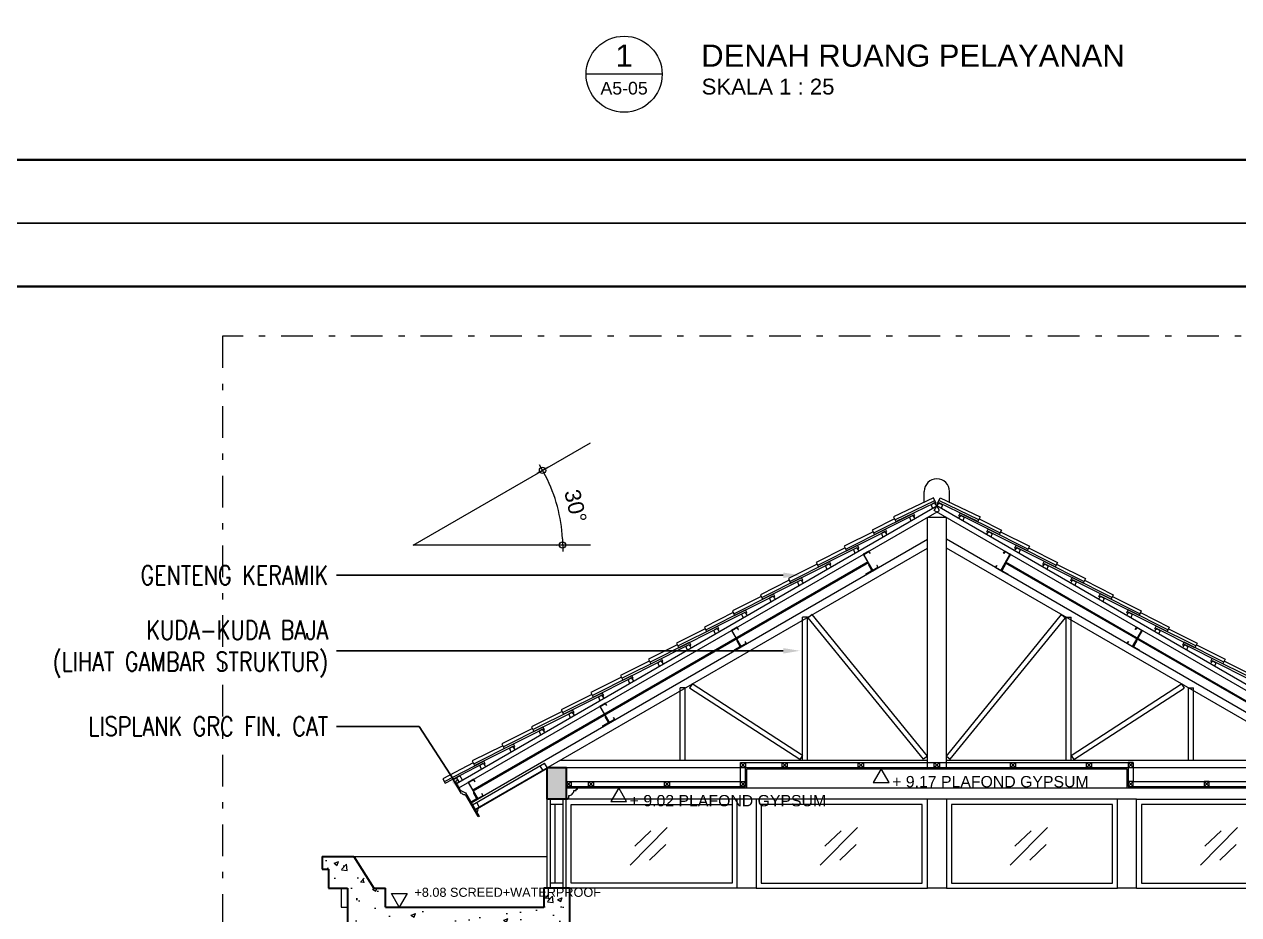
# Model space of a CAD drawing. Header units: millimetres. Extents: x -11 to 1625, y -267 to 180.
# Drawn here: x 1083.1 to 1102.27, y -112.91 to -98.86 of the extents above; entities that cross this region are included whole.
import ezdxf
from ezdxf import colors
from ezdxf.entities.mleader import LeaderData, LeaderLine
from ezdxf.enums import TextEntityAlignment as Align
from ezdxf.math import Vec2, Vec3

# ---------------------------------------------------------------- set-up
doc = ezdxf.new("R2010")
doc.units = ezdxf.units.MM
doc.linetypes.add('DASHDOT', pattern=[1, 0.5, -0.25, 0, -0.25])
for name, color, linetype, lineweight in [('ars', 11, 'Continuous', 5), ('blk', 1, 'Continuous', 30), ('GEN', 11, 'Continuous', 5), ('GRS KOP', 1, 'Continuous', 35), ('kaca', 121, 'Continuous', 0), ('kap', 71, 'Continuous', 15), ('kop', 7, 'Continuous', 20), ('kus', 63, 'Continuous', 15), ('lan', 7, 'Continuous', 15), ('not', 7, 'Continuous', 20), ('pla', 213, 'Continuous', 15), ('sol kol', 8, 'Continuous', 0), ('TEXT KETERANGAN', 7, 'Continuous', 9), ('u', 6, 'Continuous', 20)]:
    doc.layers.add(name, color=color, linetype=linetype, lineweight=lineweight)
doc.styles.add('ATTR', font='romans.shx', dxfattribs={"width": 0.8, "height": 1.735066})
doc.styles.add('BARU', font='complex.shx')
doc.styles.add('S', font='SIMPLEX', dxfattribs={"width": 1.1})
doc.styles.get("Standard").update_dxf_attribs({"font": 'ARIALUNI.TTF'})
doc.dimstyles.new('SK100', dxfattribs={"dimtxt": 0.25, "dimasz": 0.1, "dimexe": 0.1, "dimexo": 0, "dimgap": 0.15, "dimtad": 1, "dimdec": 0, "dimlfac": 100, "dimzin": 12, "dimdsep": 46, "dimtxsty": 'Standard', "dimblk": 'BULAT', "dimcen": 0.1, "dimclrd": 256, "dimclre": 256, "dimclrt": 256, "dimadec": 0, "dimazin": 3, "dimtfac": 1, "dimtdec": 0, "dimtofl": 0, "dimtmove": 0, "dimatfit": 3, "dimldrblk": 'BULAT', "dimfxl": 0, "dimtolj": 1, "dimtzin": 0, "dimlwd": -1, "dimlwe": -1, "dimarcsym": 0})

# ---------------------------------------------------------------- blocks, each defined once
blk = doc.blocks.new('kop')
at = {"layer": 'GRS KOP'}
blk.add_lwpolyline([(1, 54), (83, 54), (83, 1), (1, 1)], close=True, dxfattribs=at)
at = {"layer": 'kop', "color": 7}
for p, q in [((84, 55), (0, 55)), ((0, 0), (84, 0))]:
    blk.add_line(p, q, dxfattribs=at)
at = {"layer": 'kop', "style": 'BARU', "flags": 4}
for p, height in [((73.8, 5.4), 0.35), ((80.303, 5.382), 0.25), ((73.8, 4.9), 0.35), ((80.303, 4.882), 0.25), ((73.8, 4.4), 0.35), ((80.303, 4.382), 0.25)]:
    blk.add_attdef('-', p, '', height=height, dxfattribs=at)
at = {"layer": 'kop', "flags": 4}
for tag, p in [('AR-00', (78.057, 2.648)), ('00', (81.238, 2.647))]:
    blk.add_attdef(tag, text='', height=0.35, dxfattribs=at).set_placement(p, align=Align.MIDDLE)
blk = doc.blocks.new('Ndtpd')
blk.add_line((0.747, 0), (-0.747, 0))
blk.add_circle((0, 0), 0.747)
at = {"flags": 4}
for tag, height, p in [('NO', 0.5, (0, 0.148)), ('NOLBR', 0.3, (0, -0.398))]:
    blk.add_attdef(tag, text='', height=height, dxfattribs=at).set_placement(p, align=Align.CENTER)
for tag, p, height in [('NDTPD', (1.516, 0.148), 0.5), ('SKALA', (1.523, -0.398), 0.3)]:
    blk.add_attdef(tag, p, '', height=height, dxfattribs=at)
blk = doc.blocks.new('BULAT')
for p, q in [((-1, 0), (1, 0)), ((0, -1), (0, 1))]:
    blk.add_line(p, q)
blk.add_circle((0, 0), 0.5)
blk = doc.blocks.new('*D2993')
at = {"layer": 'Defpoints', "color": 0}
for p in [(1092.038, -105.463), (1091.455, -106.271), (1089.242, -107.077), (1089.242, -107.077), (1092.038, -107.077)]:
    blk.add_point(p, dxfattribs=at)
at = {"layer": 'u'}
blk.add_arc((1089.242, -107.077), 2.355, 2.4329, 27.5671, dxfattribs=at)
at = {"layer": 'u', "xscale": 0.1, "yscale": 0.1, "zscale": 0.1}
for p, rotation in [((1091.282, -105.899), 118.7835690511767), ((1091.598, -107.077), 271.2164309488203)]:
    blk.add_blockref('BULAT', p, dxfattribs=dict(at, rotation=rotation))
at = {"layer": 'u', "insert": (1091.803, -106.463), "char_height": 0.25, "attachment_point": 5, "rotation": 283.4717}
blk.add_mtext('\\A1;30°', dxfattribs=at)
blk = doc.blocks.new('PEILA')
blk.add_lwpolyline([(-0.188, -0.325), (0.188, -0.325), (0, 0)], close=True)
at = {"style": 'S', "width": 1.1, "flags": 4}
blk.add_attdef('CAT', (0.265, -0.289), '', height=0.2, dxfattribs=at)
blk = doc.blocks.new('PEIL')
blk.add_lwpolyline([(-0.188, 0.325), (0.188, 0.325), (0, 0)], close=True)
at = {"style": 'S', "width": 1.1, "flags": 4}
blk.add_attdef('CAT', (0.265, 0.036), '', height=0.2, dxfattribs=at)

msp = doc.modelspace()

# ---------------------------------------------------------------- hatches: boundary and pattern name
at = {"layer": 'sol kol'}
h = msp.add_hatch(color=256, dxfattribs=at)
h.dxf.hatch_style = 1
h.paths.add_polyline_path([(1091.6548404, -110.5881327), (1091.3548404, -110.5881327), (1091.3548404, -111.0881327), (1091.6548404, -111.0881327)])
h = msp.add_hatch(dxfattribs=at)
h.set_pattern_fill('AR-CONC,_O', color=256, scale=0.004)
h.set_pattern_definition([(50, (-825.74445, 322), (0.72873868, -0.06375634), [0.0762, -0.8382]), (355, (-825.74445, 322), (-0.1409713, 0.76422657), [0.06096, -0.67056]), (100.451, (-825.6837, 321.9947), (0.58777, 0.70046675), [0.06476, -0.71236]), (46.1842, (-825.74445, 322.2032), (1.08431616, -0.1681693), [0.1143, -1.2573]), (96.6356, (-825.6541, 322.1892), (0.94961694, 0.9897022), [0.09714, -1.06854]), (351.184, (-825.7444, 322.2032), (0.9496184, 0.9897005), [0.09144, -1.00584]), (21, (-825.64285, 322.1524), (0.60645952, -0.40906207), [0.0762, -0.8382]), (326, (-825.64285, 322.1524), (0.2472081, 0.73675186), [0.06096, -0.67056]), (71.4514, (-825.5923, 322.1183), (0.85366596, 0.32769143), [0.06476, -0.71236]), (37.5, (-825.74445, 322), (0.012354413, 0.338220155), [0, -0.662432, 0, -0.68072, 0, -0.6731]), (7.5, (-825.74445, 322), (0.26727865, 0.4007223), [0, -0.388112, 0, -0.647192, 0, -0.25654]), (327.5, (-825.97102, 322), (0.54236238, -0.022914976), [0, -0.254, 0, -0.79248, 0, -1.05156]), (317.5, (-826.0726, 322), (0.59251673, 0.10170596), [0, -0.3302, 0, -0.526288, 0, -0.74676])])
h.paths.add_polyline_path([(1088.8048404, -112.7881327), (1088.8048404, -112.4881327), (1088.6173404, -112.4881327), (1088.3048404, -111.9881327), (1087.8048404, -111.9881327), (1087.8048404, -112.1881327), (1087.9048404, -112.1881327), (1087.9048404, -112.4881327), (1088.2048404, -112.4881327), (1088.2048404, -113.9081327), (1088.8048404, -113.9081327), (1088.8048404, -113.0281327), (1091.1048404, -113.0281327), (1091.1048404, -113.7881327), (1091.7048404, -113.7881327), (1091.7048404, -112.4881327), (1091.3048404, -112.4881327), (1091.3048404, -112.7881327)])

# ---------------------------------------------------------------- linework, layer by layer
at = {"layer": 'ars'}
for p, q in [((1096.4191301, -107.3432569), (1090.1797634, -110.9455569)), ((1096.4271301, -107.3571133), (1090.1877634, -110.9594133)), ((1098.5825507, -107.3571133), (1104.8219173, -110.9594133)), ((1098.5905507, -107.3432569), (1104.8299173, -110.9455569)), ((1090.2188404, -111.2532402), (1091.3548404, -110.5973703))]:
    msp.add_line(p, q, dxfattribs=at)
for points in [[(1097.5048404, -106.4600782), (1097.4661801, -106.4131167), (1097.4142186, -106.4431167), (1097.4355583, -106.5000782)], [(1097.5048404, -106.4600782), (1097.5435006, -106.4131167), (1097.5954622, -106.4431167), (1097.5741224, -106.5000782)], [(1097.1646565, -106.6564835), (1097.1259962, -106.6095219), (1097.0740347, -106.6395219), (1097.0953744, -106.6964835)], [(1097.8450243, -106.6564835), (1097.8836845, -106.6095219), (1097.9356461, -106.6395219), (1097.9143063, -106.6964835)], [(1096.7230708, -106.9114331), (1096.6844106, -106.8644715), (1096.6324491, -106.8944715), (1096.6537888, -106.9514331)], [(1098.2866099, -106.9114331), (1098.3252702, -106.8644715), (1098.3772317, -106.8944715), (1098.3558919, -106.9514331)], [(1096.2814852, -107.1663826), (1096.242825, -107.1194211), (1096.1908634, -107.1494211), (1096.2122032, -107.2063826)], [(1098.7281955, -107.1663826), (1098.7668558, -107.1194211), (1098.8188173, -107.1494211), (1098.7974776, -107.2063826)], [(1095.8398996, -107.4213322), (1095.8012393, -107.3743707), (1095.7492778, -107.4043707), (1095.7706176, -107.4613322)], [(1099.1697812, -107.4213322), (1099.2084414, -107.3743707), (1099.2604029, -107.4043707), (1099.2390632, -107.4613322)], [(1095.398314, -107.6762818), (1095.3596537, -107.6293203), (1095.3076922, -107.6593203), (1095.3290319, -107.7162818)], [(1099.6113668, -107.6762818), (1099.650027, -107.6293203), (1099.7019886, -107.6593203), (1099.6806488, -107.7162818)], [(1094.9567283, -107.9312314), (1094.9180681, -107.8842699), (1094.8661066, -107.9142699), (1094.8874463, -107.9712314)], [(1100.0529524, -107.9312314), (1100.0916127, -107.8842699), (1100.1435742, -107.9142699), (1100.1222344, -107.9712314)], [(1094.5151427, -108.186181), (1094.4764825, -108.1392194), (1094.4245209, -108.1692194), (1094.4458607, -108.226181)], [(1100.494538, -108.186181), (1100.5331983, -108.1392194), (1100.5851598, -108.1692194), (1100.5638201, -108.226181)], [(1094.0735571, -108.4411305), (1094.0348968, -108.394169), (1093.9829353, -108.424169), (1094.0042751, -108.4811305)], [(1100.9361237, -108.4411305), (1100.9747839, -108.394169), (1101.0267454, -108.424169), (1101.0054057, -108.4811305)], [(1093.6319715, -108.6960801), (1093.5933112, -108.6491186), (1093.5413497, -108.6791186), (1093.5626894, -108.7360801)], [(1101.3777093, -108.6960801), (1101.4163695, -108.6491186), (1101.4683311, -108.6791186), (1101.4469913, -108.7360801)], [(1093.1903858, -108.9510297), (1093.1517256, -108.9040682), (1093.0997641, -108.9340682), (1093.1211038, -108.9910297)], [(1101.8192949, -108.9510297), (1101.8579552, -108.9040682), (1101.9099167, -108.9340682), (1101.888577, -108.9910297)], [(1092.7228194, -109.2209793), (1092.6841592, -109.1740178), (1092.6321977, -109.2040178), (1092.6535374, -109.2609793)], [(1092.2552531, -109.4909289), (1092.2165928, -109.4439674), (1092.1646313, -109.4739674), (1092.185971, -109.5309289)], [(1091.7876867, -109.7608785), (1091.7490264, -109.7139169), (1091.6970649, -109.7439169), (1091.7184046, -109.8008785)], [(1091.3201203, -110.030828), (1091.28146, -109.9838665), (1091.2294985, -110.0138665), (1091.2508382, -110.070828)], [(1090.8525539, -110.3007776), (1090.8138936, -110.2538161), (1090.7619321, -110.2838161), (1090.7832719, -110.3407776)], [(1090.3849875, -110.5707272), (1090.3463272, -110.5237657), (1090.2943657, -110.5537657), (1090.3157055, -110.6107272)], [(1091.6548404, -110.9081327), (1094.5048404, -110.9081327), (1094.5048404, -110.6081327), (1100.5048404, -110.6081327), (1100.5048404, -110.9081327), (1103.3548404, -110.9081327)], [(1094.5048404, -110.9081327), (1100.5048404, -110.9081327)]]:
    msp.add_lwpolyline(points, dxfattribs=at)
for points in [[(1096.4341463, -107.3784659), (1096.4289502, -107.3814659, 0.4142135624), (1096.426754, -107.389662), (1096.474754, -107.4728005, -0.4142135624), (1096.4725579, -107.4809966), (1096.3894194, -107.5289966, 0.4142135624), (1096.3872233, -107.5371928), (1096.3902233, -107.5423889), (1096.4941463, -107.4823889)], [(1098.5755344, -107.3784659), (1098.5807306, -107.3814659, -0.4142135624), (1098.5829267, -107.389662), (1098.5349267, -107.4728005, 0.4142135624), (1098.5371229, -107.4809966), (1098.6202613, -107.5289966, -0.4142135624), (1098.6224575, -107.5371928), (1098.6194575, -107.5423889), (1098.5155344, -107.4823889)], [(1094.3556854, -108.5784659), (1094.3504892, -108.5814659, 0.4142135624), (1094.3482931, -108.589662), (1094.3962931, -108.6728005, -0.4142135624), (1094.3940969, -108.6809966), (1094.3109585, -108.7289966, 0.4142135624), (1094.3087623, -108.7371928), (1094.3117623, -108.7423889), (1094.4156854, -108.6823889)], [(1100.6539954, -108.5784659), (1100.6591915, -108.5814659, -0.4142135624), (1100.6613877, -108.589662), (1100.6133877, -108.6728005, 0.4142135624), (1100.6155838, -108.6809966), (1100.6987223, -108.7289966, -0.4142135624), (1100.7009184, -108.7371928), (1100.6979184, -108.7423889), (1100.5939954, -108.6823889)], [(1092.2772244, -109.7784659), (1092.2720282, -109.7814659, 0.4142135624), (1092.2698321, -109.789662), (1092.3178321, -109.8728005, -0.4142135624), (1092.3156359, -109.8809966), (1092.2324975, -109.9289966, 0.4142135624), (1092.2303013, -109.9371928), (1092.2333013, -109.9423889), (1092.3372244, -109.8823889)], [(1090.267716, -111.3658953), (1090.067716, -111.0194851, -0.4142135624), (1090.0540558, -111.0158248, -0.296440068), (1090.0115391, -110.9941838), (1090.0028789, -110.9991838), (1089.9978789, -110.9905236), (1089.8728789, -110.7740172), (1089.9248404, -110.7440172), (1089.9376442, -110.7781941), (1089.9065391, -110.8123185), (1089.9830776, -110.944887), (1090.0648404, -110.9865043), (1090.2798404, -111.3588953)], [(1090.1987634, -110.9784659), (1090.1935673, -110.9814659, 0.4142135624), (1090.1913711, -110.989662), (1090.2393711, -111.0728005, -0.4142135624), (1090.237175, -111.0809966), (1090.1540365, -111.1289966, 0.4142135624), (1090.1518404, -111.1371928), (1090.1548404, -111.1423889), (1090.2587634, -111.0823889)]]:
    msp.add_lwpolyline(points, format="xyb", close=True, dxfattribs=at)
at = {"layer": 'blk'}
for p, q in [((1087.8048404, -111.9881327), (1088.3048404, -111.9881327)), ((1087.8048404, -111.9881327), (1087.8048404, -112.1881327)), ((1088.3048404, -111.9881327), (1088.6173404, -112.4881327)), ((1087.8048404, -112.1881327), (1087.9048404, -112.1881327)), ((1087.9048404, -112.1881327), (1087.9048404, -112.4881327)), ((1087.9048404, -112.4881327), (1088.2048404, -112.4881327)), ((1088.2048404, -112.4881327), (1088.2048404, -113.9081327)), ((1088.6173404, -112.4881327), (1088.8048404, -112.4881327)), ((1088.8048404, -112.7881327), (1088.8048404, -112.4881327)), ((1091.3048404, -112.4881327), (1091.3048404, -112.7881327)), ((1091.7048404, -112.4881327), (1091.3048404, -112.4881327)), ((1091.7048404, -112.4881327), (1091.7048404, -113.2881327)), ((1091.7048404, -112.4881327), (1091.7048404, -113.7881327)), ((1088.8048404, -112.7881327), (1091.3048404, -112.7881327))]:
    msp.add_line(p, q, dxfattribs=at)
msp.add_lwpolyline([(1091.6548404, -111.0881327), (1091.3548404, -111.0881327), (1091.3548404, -110.5881327), (1091.6548404, -110.5881327)], close=True, dxfattribs=at)
at = {"layer": 'GEN', "color": 11}
for p, q in [((1096.8435881, -106.6770619), (1097.4751028, -106.3750866)), ((1098.1660927, -106.6770619), (1097.5345779, -106.3750866)), ((1096.508273, -106.884669), (1097.1342306, -106.5713368)), ((1098.5014078, -106.884669), (1097.8754501, -106.5713368)), ((1096.0666874, -107.1396186), (1096.692645, -106.8262864)), ((1098.9429934, -107.1396186), (1098.3170358, -106.8262864)), ((1095.6251017, -107.3945682), (1096.2510594, -107.081236)), ((1099.384579, -107.3945682), (1098.7586214, -107.081236)), ((1095.1835161, -107.6495178), (1095.8094737, -107.3361856)), ((1099.8261647, -107.6495178), (1099.200207, -107.3361856)), ((1094.7419305, -107.9044673), (1095.3678881, -107.5911352)), ((1100.2677503, -107.9044673), (1099.6417927, -107.5911352)), ((1094.3003448, -108.1594169), (1094.9263025, -107.8460848)), ((1100.7093359, -108.1594169), (1100.0833783, -107.8460848)), ((1093.8587592, -108.4143665), (1094.4847168, -108.1010343)), ((1101.1509215, -108.4143665), (1100.5249639, -108.1010343)), ((1093.4171736, -108.6693161), (1094.0431312, -108.3559839)), ((1101.5925072, -108.6693161), (1100.9665495, -108.3559839)), ((1092.975588, -108.9242657), (1093.6015456, -108.6109335)), ((1102.0340928, -108.9242657), (1101.4081352, -108.6109335)), ((1092.5340023, -109.1792153), (1093.15996, -108.8658831)), ((1102.4756784, -109.1792153), (1101.8497208, -108.8658831)), ((1092.066436, -109.4491648), (1092.6923936, -109.1358327)), ((1091.5988696, -109.7191144), (1092.2248272, -109.4057823)), ((1091.1313032, -109.989064), (1091.7572608, -109.6757318)), ((1090.6631251, -110.2579541), (1091.2890827, -109.9446219)), ((1090.1954272, -110.5276759), (1090.8213848, -110.2143437)), ((1089.7321101, -110.8075832), (1090.3530078, -110.4843402))]:
    msp.add_line(p, q, dxfattribs=at)
for points in [[(1097.4535332, -106.3299784), (1096.8220184, -106.6319537), (1096.8565299, -106.7041268), (1097.4700014, -106.4107793), (1097.4786292, -106.4288226), (1097.4966725, -106.4201948), (1097.4535332, -106.3299784)], [(1097.5561476, -106.3299784), (1098.1876623, -106.6319537), (1098.1531509, -106.7041268), (1097.5396794, -106.4107793), (1097.5310515, -106.4288226), (1097.5130082, -106.4201948), (1097.5561476, -106.3299784)], [(1096.8373554, -106.6640277), (1096.4858921, -106.8399578), (1096.5217015, -106.9114958), (1097.1297746, -106.607116), (1097.138727, -106.6250005), (1097.1566115, -106.6160481), (1097.1342306, -106.5713368)], [(1098.1723253, -106.6640277), (1098.5237886, -106.8399578), (1098.4879792, -106.9114958), (1097.8799061, -106.607116), (1097.8709538, -106.6250005), (1097.8530693, -106.6160481), (1097.8754501, -106.5713368)], [(1096.4994643, -106.8670715), (1096.0443065, -107.0949073), (1096.0801159, -107.1664454), (1096.688189, -106.8620655), (1096.6971413, -106.87995), (1096.7150259, -106.8709977), (1096.692645, -106.8262864)], [(1098.5102165, -106.8670715), (1098.9653743, -107.0949073), (1098.9295649, -107.1664454), (1098.3214918, -106.8620655), (1098.3125394, -106.87995), (1098.2946549, -106.8709977), (1098.3170358, -106.8262864)], [(1096.0578787, -107.1220211), (1095.6027209, -107.3498569), (1095.6385303, -107.4213949), (1096.2466034, -107.1170151), (1096.2555557, -107.1348996), (1096.2734402, -107.1259473), (1096.2510594, -107.081236)], [(1098.9518021, -107.1220211), (1099.4069599, -107.3498569), (1099.3711505, -107.4213949), (1098.7630774, -107.1170151), (1098.754125, -107.1348996), (1098.7362405, -107.1259473), (1098.7586214, -107.081236)], [(1095.616293, -107.3769707), (1095.1611352, -107.6048065), (1095.1969446, -107.6763445), (1095.8050177, -107.3719647), (1095.8139701, -107.3898492), (1095.8318546, -107.3808969), (1095.8094737, -107.3361856)], [(1099.3933877, -107.3769707), (1099.8485455, -107.6048065), (1099.8127361, -107.6763445), (1099.204663, -107.3719647), (1099.1957107, -107.3898492), (1099.1778262, -107.3808969), (1099.200207, -107.3361856)], [(1095.1747074, -107.6319202), (1094.7195496, -107.8597561), (1094.755359, -107.9312941), (1095.3634321, -107.6269143), (1095.3723845, -107.6447988), (1095.390269, -107.6358464), (1095.3678881, -107.5911352)], [(1099.8349733, -107.6319202), (1100.2901311, -107.8597561), (1100.2543218, -107.9312941), (1099.6462486, -107.6269143), (1099.6372963, -107.6447988), (1099.6194118, -107.6358464), (1099.6417927, -107.5911352)], [(1094.7331218, -107.8868698), (1094.277964, -108.1147057), (1094.3137734, -108.1862437), (1094.9218465, -107.8818639), (1094.9307988, -107.8997484), (1094.9486833, -107.890796), (1094.9263025, -107.8460848)], [(1100.276559, -107.8868698), (1100.7317168, -108.1147057), (1100.6959074, -108.1862437), (1100.0878343, -107.8818639), (1100.0788819, -107.8997484), (1100.0609974, -107.890796), (1100.0833783, -107.8460848)], [(1094.2915362, -108.1418194), (1093.8363784, -108.3696553), (1093.8721877, -108.4411933), (1094.4802609, -108.1368134), (1094.4892132, -108.1546979), (1094.5070977, -108.1457456), (1094.4847168, -108.1010343)], [(1100.7181446, -108.1418194), (1101.1733024, -108.3696553), (1101.137493, -108.4411933), (1100.5294199, -108.1368134), (1100.5204675, -108.1546979), (1100.502583, -108.1457456), (1100.5249639, -108.1010343)], [(1093.8499505, -108.396769), (1093.3947927, -108.6246048), (1093.4306021, -108.6961428), (1094.0386752, -108.391763), (1094.0476276, -108.4096475), (1094.0655121, -108.4006952), (1094.0431312, -108.3559839)], [(1101.1597302, -108.396769), (1101.614888, -108.6246048), (1101.5790786, -108.6961428), (1100.9710055, -108.391763), (1100.9620532, -108.4096475), (1100.9441687, -108.4006952), (1100.9665495, -108.3559839)], [(1093.4083649, -108.6517186), (1092.9532071, -108.8795544), (1092.9890165, -108.9510924), (1093.5970896, -108.6467126), (1093.606042, -108.6645971), (1093.6239265, -108.6556448), (1093.6015456, -108.6109335)], [(1101.6013159, -108.6517186), (1102.0564737, -108.8795544), (1102.0206643, -108.9510924), (1101.4125911, -108.6467126), (1101.4036388, -108.6645971), (1101.3857543, -108.6556448), (1101.4081352, -108.6109335)], [(1092.9667793, -108.9066682), (1092.5116215, -109.134504), (1092.5474309, -109.206042), (1093.155504, -108.9016622), (1093.1644563, -108.9195467), (1093.1823408, -108.9105943), (1093.15996, -108.8658831)], [(1102.0429015, -108.9066682), (1102.4980593, -109.134504), (1102.4622499, -109.206042), (1101.8541768, -108.9016622), (1101.8452244, -108.9195467), (1101.8273399, -108.9105943), (1101.8497208, -108.8658831)], [(1092.5259922, -109.163213), (1092.0440551, -109.4044536), (1092.0798645, -109.4759916), (1092.6879376, -109.1716118), (1092.6968899, -109.1894963), (1092.7147744, -109.1805439), (1092.6923936, -109.1358327)], [(1092.0584258, -109.4331626), (1091.5764887, -109.6744032), (1091.6122981, -109.7459412), (1092.2203712, -109.4415614), (1092.2293236, -109.4594459), (1092.2472081, -109.4504935), (1092.2248272, -109.4057823)], [(1091.5908594, -109.7031121), (1091.1089223, -109.9443527), (1091.1447317, -110.0158908), (1091.7528048, -109.7115109), (1091.7617572, -109.7293954), (1091.7796417, -109.7204431), (1091.7572608, -109.6757318)], [(1091.1226953, -109.9719952), (1090.6407442, -110.2132428), (1090.6765536, -110.2847808), (1091.2846267, -109.980401), (1091.2935791, -109.9982855), (1091.3114636, -109.9893331), (1091.2890827, -109.9446219)], [(1090.6549974, -110.2417171), (1090.1730463, -110.4829647), (1090.2088557, -110.5545027), (1090.8169288, -110.2501229), (1090.8258812, -110.2680074), (1090.8437657, -110.259055), (1090.8213848, -110.2143437)], [(1090.1884114, -110.5136601), (1089.7090213, -110.7632334), (1089.7459634, -110.8341931), (1090.3491211, -110.5201856), (1090.3583566, -110.5379256), (1090.3760966, -110.5286901), (1090.3530078, -110.4843402)]]:
    msp.add_lwpolyline(points, dxfattribs=at)
at = {"layer": 'kaca'}
for points in [[(1093.2510468, -111.53151), (1092.664381, -112.1259398)], [(1096.2510468, -111.53151), (1095.664381, -112.1259398)], [(1099.2510468, -111.53151), (1098.664381, -112.1259398)], [(1102.2510468, -111.53151), (1101.664381, -112.1259398)], [(1092.9935894, -111.5863156), (1092.736132, -111.8266171)], [(1095.9935894, -111.5863156), (1095.736132, -111.8266171)], [(1098.9935894, -111.5863156), (1098.736132, -111.8266171)], [(1101.9935894, -111.5863156), (1101.736132, -111.8266171)], [(1093.229944, -111.8013218), (1092.9724865, -112.0458389)], [(1096.229944, -111.8013218), (1095.9724865, -112.0458389)], [(1099.229944, -111.8013218), (1098.9724865, -112.0458389)], [(1102.229944, -111.8013218), (1101.9724865, -112.0458389)]]:
    msp.add_lwpolyline(points, dxfattribs=at)
at = {"layer": 'kap'}
for p, q in [((1097.3048404, -106.4010797), (1097.3048404, -106.231375)), ((1097.7048404, -106.4010797), (1097.7048404, -106.231375)), ((1089.9215391, -110.8382993), (1097.5048404, -106.4600782)), ((1089.9615391, -110.9075813), (1097.5448404, -106.5293603)), ((1097.4648404, -106.5293603), (1097.5048404, -106.4600782)), ((1105.0481416, -110.9075813), (1097.4648404, -106.5293603)), ((1105.0881416, -110.8382993), (1097.5048404, -106.4600782)), ((1097.5448404, -106.5293603), (1097.5048404, -106.4600782)), ((1097.3548404, -110.5881327), (1097.3548404, -106.6390568)), ((1097.3548404, -106.6390568), (1097.6548404, -106.6390568)), ((1097.6548404, -110.5881327), (1097.6548404, -106.6390568)), ((1090.1548404, -111.1423889), (1097.3548404, -106.985467)), ((1090.2148404, -111.246312), (1097.3548404, -107.124031)), ((1104.8548404, -111.1423889), (1097.6548404, -106.985467)), ((1104.7948404, -111.246312), (1097.6548404, -107.124031)), ((1095.3841224, -110.4681327), (1095.3841224, -108.2156376)), ((1095.4641224, -108.2156376), (1095.3841224, -108.2156376)), ((1095.4641224, -110.4681327), (1095.4641224, -108.2156376)), ((1095.5360311, -108.1741211), (1095.4740285, -108.2246748)), ((1097.2928378, -110.4553874), (1095.4740285, -108.2246748)), ((1097.3548404, -110.4048337), (1095.5360311, -108.1741211)), ((1097.6548404, -110.4048337), (1099.4736496, -108.1741211)), ((1097.716843, -110.4553874), (1099.5356522, -108.2246748)), ((1099.4736496, -108.1741211), (1099.5356522, -108.2246748)), ((1099.5455583, -110.4681327), (1099.5455583, -108.2156376)), ((1099.5455583, -108.2156376), (1099.6255583, -108.2156376)), ((1099.6255583, -110.4681327), (1099.6255583, -108.2156376)), ((1093.4534044, -110.4681327), (1093.4534044, -109.3303381)), ((1093.5334044, -109.3303381), (1093.4534044, -109.3303381)), ((1093.5334044, -110.4681327), (1093.5334044, -109.3303381)), ((1093.6452651, -109.2657553), (1093.6017076, -109.3328578)), ((1095.3405649, -110.4615822), (1093.6017076, -109.3328578)), ((1095.3841224, -110.3944797), (1093.6452651, -109.2657553)), ((1099.6255583, -110.3944797), (1101.3644157, -109.2657553)), ((1099.6691158, -110.4615822), (1101.4079732, -109.3328578)), ((1101.3644157, -109.2657553), (1101.4079732, -109.3328578)), ((1101.4762763, -110.4681327), (1101.4762763, -109.3303381)), ((1101.4762763, -109.3303381), (1101.5562763, -109.3303381)), ((1101.5562763, -110.4681327), (1101.5562763, -109.3303381)), ((1095.3841224, -110.3944797), (1095.3405649, -110.4615822)), ((1099.6255583, -110.3944797), (1099.6691158, -110.4615822)), ((1090.1748404, -111.1770299), (1091.3148404, -110.5188506)), ((1091.2855583, -110.6281327), (1091.2455583, -110.5588506)), ((1091.3548404, -110.5881327), (1091.3148404, -110.5188506)), ((1091.5626865, -110.4681327), (1097.3548404, -110.4681327)), ((1097.3548404, -110.4048337), (1097.2928378, -110.4553874)), ((1097.6548404, -110.4048337), (1097.716843, -110.4553874)), ((1097.6548404, -110.4681327), (1103.4469943, -110.4681327)), ((1089.9248404, -110.7440172), (1089.9768019, -110.7140172)), ((1089.9648404, -110.8132993), (1089.9248404, -110.7440172)), ((1090.0168019, -110.7832993), (1089.9768019, -110.7140172)), ((1091.3548404, -110.5881327), (1103.6548404, -110.5881327)), ((1090.2841224, -111.206312), (1090.2441224, -111.1370299))]:
    msp.add_line(p, q, dxfattribs=at)
for points in [[(1096.5567652, -107.4000479), (1096.5744652, -107.4307052), (1096.4958301, -107.4761052), (1096.3504301, -107.224265), (1096.4290652, -107.178865), (1096.4467652, -107.2095223), (1096.4507489, -107.2072223), (1096.4307489, -107.1725813), (1096.3441463, -107.2225813), (1096.4941463, -107.4823889), (1096.5807489, -107.4323889), (1096.5607489, -107.3977479)], [(1098.4529156, -107.4000479), (1098.4352156, -107.4307052), (1098.5138507, -107.4761052), (1098.6592507, -107.224265), (1098.5806156, -107.178865), (1098.5629156, -107.2095223), (1098.5589319, -107.2072223), (1098.5789319, -107.1725813), (1098.6655344, -107.2225813), (1098.5155344, -107.4823889), (1098.4289319, -107.4323889), (1098.4489319, -107.3977479)], [(1094.4783042, -108.6000479), (1094.4960042, -108.6307052), (1094.4173691, -108.6761052), (1094.2719691, -108.424265), (1094.3506042, -108.378865), (1094.3683042, -108.4095223), (1094.3722879, -108.4072223), (1094.3522879, -108.3725813), (1094.2656854, -108.4225813), (1094.4156854, -108.6823889), (1094.5022879, -108.6323889), (1094.4822879, -108.5977479)], [(1100.5313766, -108.6000479), (1100.5136766, -108.6307052), (1100.5923117, -108.6761052), (1100.7377117, -108.424265), (1100.6590766, -108.378865), (1100.6413766, -108.4095223), (1100.6373928, -108.4072223), (1100.6573928, -108.3725813), (1100.7439954, -108.4225813), (1100.5939954, -108.6823889), (1100.5073928, -108.6323889), (1100.5273928, -108.5977479)], [(1092.3998432, -109.8000479), (1092.4175432, -109.8307052), (1092.3389081, -109.8761052), (1092.1935081, -109.624265), (1092.2721432, -109.578865), (1092.2898432, -109.6095223), (1092.2938269, -109.6072223), (1092.2738269, -109.5725813), (1092.1872244, -109.6225813), (1092.3372244, -109.8823889), (1092.4238269, -109.8323889), (1092.4038269, -109.7977479)], [(1090.3213823, -111.0000479), (1090.3390822, -111.0307052), (1090.2604471, -111.0761052), (1090.1150471, -110.824265), (1090.1936822, -110.778865), (1090.2113822, -110.8095223), (1090.215366, -110.8072223), (1090.195366, -110.7725813), (1090.1087634, -110.8225813), (1090.2587634, -111.0823889), (1090.345366, -111.0323889), (1090.325366, -110.9977479)]]:
    msp.add_lwpolyline(points, close=True, dxfattribs=at)
msp.add_arc((1097.5048404, -106.231375), 0.2, 0, 180, dxfattribs=at)
at = {"layer": 'kus'}
for p, q in [((1091.4048404, -111.0881327), (1091.4048404, -112.4881327)), ((1091.6048404, -111.0881327), (1091.6048404, -112.4881327)), ((1094.3548404, -111.0881327), (1091.6548404, -111.0881327)), ((1094.3548404, -112.4881327), (1094.3548404, -111.0881327)), ((1094.6548404, -111.0881327), (1094.3548404, -111.0881327)), ((1097.6548404, -111.0881327), (1097.3548404, -111.0881327)), ((1100.6548404, -111.0881327), (1100.3548404, -111.0881327)), ((1100.6548404, -112.4881327), (1100.6548404, -111.0881327)), ((1100.6548404, -111.0881327), (1103.3548404, -111.0881327)), ((1091.6048404, -111.1681327), (1091.4048404, -111.1681327)), ((1091.4748404, -111.1681327), (1091.4748404, -112.4081327)), ((1091.6048404, -112.4081327), (1091.4048404, -112.4081327)), ((1094.3548404, -112.4881327), (1091.6048404, -112.4881327)), ((1094.3548404, -112.4881327), (1091.6048404, -112.4881327)), ((1094.6548404, -112.4881327), (1094.3548404, -112.4881327)), ((1097.6548404, -112.4881327), (1097.3548404, -112.4881327)), ((1100.6548404, -112.4881327), (1100.3548404, -112.4881327)), ((1100.6548404, -112.4881327), (1103.3048404, -112.4881327))]:
    msp.add_line(p, q, dxfattribs=at)
for points in [[(1094.6548404, -111.0881327), (1094.6548404, -112.4881327), (1097.3548404, -112.4881327), (1097.3548404, -111.0881327)], [(1097.6548404, -111.0881327), (1097.6548404, -112.4881327), (1100.3548404, -112.4881327), (1100.3548404, -111.0881327)], [(1094.2748404, -111.1681327), (1094.2748404, -112.4081327), (1091.7348404, -112.4081327), (1091.7348404, -111.1681327)], [(1094.7348404, -111.1681327), (1094.7348404, -112.4081327), (1097.2748404, -112.4081327), (1097.2748404, -111.1681327)], [(1097.7348404, -111.1681327), (1097.7348404, -112.4081327), (1100.2748404, -112.4081327), (1100.2748404, -111.1681327)], [(1100.7348404, -111.1681327), (1100.7348404, -112.4081327), (1103.2748404, -112.4081327), (1103.2748404, -111.1681327)]]:
    msp.add_lwpolyline(points, close=True, dxfattribs=at)
at = {"layer": 'lan'}
for p, q in [((1091.3548404, -112.4881327), (1091.3548404, -111.0881327)), ((1091.6548404, -112.4881327), (1091.6548404, -111.0881327)), ((1088.3048404, -111.9881327), (1091.3548404, -111.9881327)), ((1088.1048404, -112.4881327), (1088.1048404, -112.7881327)), ((1088.1048404, -112.7881327), (1088.2048404, -112.7881327))]:
    msp.add_line(p, q, dxfattribs=at)
for points in [[(1091.8148404, -110.9481327), (1091.8148404, -110.9281327), (1091.8348404, -110.9281327), (1091.8348404, -110.9081327), (1091.6548404, -110.9081327), (1091.6548404, -111.0881327), (1091.6748404, -111.0881327), (1091.6748404, -111.0681327), (1091.6948404, -111.0681327), (1091.6948404, -111.0281327, 0.4142135624), (1091.7748404, -110.9481327)], [(1090.2716951, -111.2381205), (1090.2683617, -111.232347), (1090.2741352, -111.2290137), (1090.2708019, -111.2232402), (1090.2188404, -111.2532402), (1090.2488404, -111.3052017), (1090.2546139, -111.3018684), (1090.2512805, -111.2960948), (1090.257054, -111.2927615), (1090.2503874, -111.2812145, 0.4142135624), (1090.2601481, -111.2447872)]]:
    msp.add_lwpolyline(points, format="xyb", close=True, dxfattribs=at)
at = {"layer": 'not', "linetype": 'DASHDOT'}
msp.add_lwpolyline([(1086.2297219, -122.9681646), (1107.4568941, -122.9681646), (1107.4568941, -103.7838719), (1086.2297219, -103.7838719)], close=True, dxfattribs=at)
at = {"layer": 'pla'}
msp.add_line((1091.7348404, -110.8081327), (1091.7348404, -110.8881327), dxfattribs=at)
for points in [[(1091.6548404, -110.8081327), (1094.4048404, -110.8081327), (1094.4048404, -110.5081327), (1100.6048404, -110.5081327), (1100.6048404, -110.8081327), (1103.3548404, -110.8081327)], [(1094.4048404, -110.5081327), (1094.4848404, -110.5881327)], [(1094.4048404, -110.5881327), (1094.4848404, -110.5081327)], [(1095.0648404, -110.5081327), (1095.1448404, -110.5881327)], [(1095.0648404, -110.5881327), (1095.1448404, -110.5081327)], [(1096.2648404, -110.5081327), (1096.3448404, -110.5881327)], [(1096.2648404, -110.5881327), (1096.3448404, -110.5081327)], [(1097.4648404, -110.5081327), (1097.5448404, -110.5881327)], [(1097.4648404, -110.5881327), (1097.5448404, -110.5081327)], [(1098.6648404, -110.5081327), (1098.7448404, -110.5881327)], [(1098.6648404, -110.5881327), (1098.7448404, -110.5081327)], [(1099.8648404, -110.5081327), (1099.9448404, -110.5881327)], [(1099.8648404, -110.5881327), (1099.9448404, -110.5081327)], [(1100.5248404, -110.5081327), (1100.6048404, -110.5881327)], [(1100.5248404, -110.5881327), (1100.6048404, -110.5081327)], [(1091.6548404, -110.8881327), (1094.4848404, -110.8881327), (1094.4848404, -110.5881327), (1100.5248404, -110.5881327), (1100.5248404, -110.8881327), (1103.3548404, -110.8881327)], [(1091.6548404, -110.8081327), (1091.7348404, -110.8881327)], [(1091.6548404, -110.8881327), (1091.7348404, -110.8081327)], [(1092.0848404, -110.8081327), (1092.0048404, -110.8881327)], [(1092.0848404, -110.8881327), (1092.0048404, -110.8081327)], [(1093.2848404, -110.8081327), (1093.2048404, -110.8881327)], [(1093.2848404, -110.8881327), (1093.2048404, -110.8081327)], [(1094.4048404, -110.8081327), (1094.4848404, -110.8881327)], [(1094.4048404, -110.8881327), (1094.4848404, -110.8081327)], [(1100.5248404, -110.8081327), (1100.6048404, -110.8881327)], [(1100.5248404, -110.8881327), (1100.6048404, -110.8081327)], [(1101.7248404, -110.8081327), (1101.8048404, -110.8881327)], [(1101.7248404, -110.8881327), (1101.8048404, -110.8081327)]]:
    msp.add_lwpolyline(points, dxfattribs=at)
for points in [[(1094.4848404, -110.5881327), (1094.4048404, -110.5881327), (1094.4048404, -110.5081327), (1094.4848404, -110.5081327)], [(1095.1448404, -110.5881327), (1095.0648404, -110.5881327), (1095.0648404, -110.5081327), (1095.1448404, -110.5081327)], [(1096.3448404, -110.5881327), (1096.2648404, -110.5881327), (1096.2648404, -110.5081327), (1096.3448404, -110.5081327)], [(1097.5448404, -110.5881327), (1097.4648404, -110.5881327), (1097.4648404, -110.5081327), (1097.5448404, -110.5081327)], [(1098.7448404, -110.5881327), (1098.6648404, -110.5881327), (1098.6648404, -110.5081327), (1098.7448404, -110.5081327)], [(1099.9448404, -110.5881327), (1099.8648404, -110.5881327), (1099.8648404, -110.5081327), (1099.9448404, -110.5081327)], [(1100.5248404, -110.5881327), (1100.6048404, -110.5881327), (1100.6048404, -110.5081327), (1100.5248404, -110.5081327)], [(1091.7348404, -110.8881327), (1091.6548404, -110.8881327), (1091.6548404, -110.8081327), (1091.7348404, -110.8081327)], [(1092.0848404, -110.8881327), (1092.0048404, -110.8881327), (1092.0048404, -110.8081327), (1092.0848404, -110.8081327)], [(1093.2848404, -110.8881327), (1093.2048404, -110.8881327), (1093.2048404, -110.8081327), (1093.2848404, -110.8081327)], [(1094.4848404, -110.8881327), (1094.4048404, -110.8881327), (1094.4048404, -110.8081327), (1094.4848404, -110.8081327)], [(1100.5248404, -110.8881327), (1100.6048404, -110.8881327), (1100.6048404, -110.8081327), (1100.5248404, -110.8081327)], [(1101.7248404, -110.8881327), (1101.8048404, -110.8881327), (1101.8048404, -110.8081327), (1101.7248404, -110.8081327)]]:
    msp.add_lwpolyline(points, close=True, dxfattribs=at)
at = {"layer": 'u'}
for p, q in [((1089.2422743, -107.0768408), (1092.0383217, -105.462542)), ((1092.0383217, -107.0768408), (1089.2422743, -107.0768408))]:
    msp.add_line(p, q, dxfattribs=at)

# ---------------------------------------------------------------- block references
at = {"layer": 'kop'}
for p in [(1079.214162, -102.0000001), (1079.2141622, -157)]:
    msp.add_blockref('kop', p, dxfattribs=at)
at = {"layer": 'not'}
ref = msp.add_blockref('Ndtpd', (1092.5693819, -99.6497389), dxfattribs=dict(at, xscale=0.803212851405533, yscale=0.803212851405533, zscale=0.803212851405533))
ref.add_attrib('NO', '1', dxfattribs={"layer": '0', "height": 0.35, "flags": 4}).set_placement((1092.5690547, -99.5312131), align=Align.CENTER)
ref.add_attrib('NDTPD', 'DENAH RUANG PELAYANAN', (1093.7870665, -99.5312131), dxfattribs={"layer": '0', "height": 0.35, "flags": 4})
ref.add_attrib('NOLBR', 'A5-05', dxfattribs={"layer": '0', "height": 0.2, "flags": 4}).set_placement((1092.5690547, -99.9697088), align=Align.CENTER)
ref.add_attrib('SKALA', 'SKALA 1 : 25', (1093.7928666, -99.9697088), dxfattribs={"layer": '0', "height": 0.25, "flags": 4})
ref = msp.add_blockref('PEILA', (1096.6261494, -110.6081327), dxfattribs=dict(at, xscale=0.6603608151933993, yscale=0.6603608151933993, zscale=0.6603608151933993))
ref.add_attrib('CAT', '+ 9.17 PLAFOND GYPSUM', (1096.8001077, -110.8987609), dxfattribs={"layer": '0', "height": 0.178715388, "flags": 4})
ref = msp.add_blockref('PEILA', (1092.4836866, -110.9081327), dxfattribs=dict(at, xscale=0.6603608151933993, yscale=0.6603608151933993, zscale=0.6603608151933993))
ref.add_attrib('CAT', '+ 9.02 PLAFOND GYPSUM', (1092.6576449, -111.1987609), dxfattribs={"layer": '0', "height": 0.178715388, "flags": 4})
ref = msp.add_blockref('PEIL', (1089.0201858, -112.7881299), dxfattribs=dict(at, xscale=0.6610072000754662, yscale=0.6610072000753034, zscale=0.6610072000753071))
ref.add_attrib('CAT', '+8.08 SCREED+WATERPROOF', (1089.2601819, -112.6261941), dxfattribs={"layer": '0', "height": 0.143112257, "flags": 4})

# ---------------------------------------------------------------- dimensions: what is measured, and where the dimension line sits
at = {"layer": 'u'}
dim = msp.add_angular_dim_2l(base=(1091.4554893, -106.2712964), line1=((1092.0383217, -107.0768408), (1089.2422743, -107.0768408)), line2=((1089.2422743, -107.0768408), (1092.0383217, -105.462542)), dimstyle='SK100', override={"dimfxlon": 1, "dimarcsym": 1}, dxfattribs=at)
dim.commit()
dim.dimension.update_dxf_attribs({"geometry": '*D2993', "text_midpoint": (1091.5327241, -106.5281493), "dimtype": 162})

# ---------------------------------------------------------------- leaders
at = {"layer": 'TEXT KETERANGAN'}
ml = msp.add_multileader_mtext('Standard', dxfattribs=at)
ml.set_content('{\\C90;GENTENG KERAMIK}', color=256, style='ATTR')
ml.set_leader_properties()
ml.build(insert=Vec2(0, 0))
ml.multileader.update_dxf_attribs({"text_left_attachment_type": 2, "text_right_attachment_type": 2, "dogleg_length": 2.367, "arrow_head_size": 0.2637542})
ctx = ml.context
ctx.base_point, ctx.char_height, ctx.arrow_head_size, ctx.landing_gap_size, ctx.plane_origin = Vec3(1084.4867764, -107.5534961), 0.3, 0.2637542, 0.1318771, Vec3(1084.4401493, -107.6493614)
ctx.left_attachment, ctx.right_attachment, ctx.text_align_type = 2, 2, 2
notes = []
notes.append((ctx, [(0, (1, 1, 0), (1092.890217, -107.5534961), (-1, 0), 4.8596864, [(0, [(1095.3438108, -107.5534961)], 0, [])])]))
ctx.mtext.insert, ctx.mtext.alignment, ctx.mtext.flow_direction = Vec3(1087.8986535, -107.4034961), 3, 5
ml = msp.add_multileader_mtext('Standard', dxfattribs=at)
ml.set_content('{\\C90;KUDA-KUDA BAJA \\P(LIHAT GAMBAR STRUKTUR)}', color=256, style='ATTR')
ml.set_leader_properties()
ml.build(insert=Vec2(0, 0))
ml.multileader.update_dxf_attribs({"text_left_attachment_type": 2, "text_right_attachment_type": 2, "dogleg_length": 2.367, "arrow_head_size": 0.2637542})
ctx = ml.context
ctx.base_point, ctx.char_height, ctx.arrow_head_size, ctx.landing_gap_size, ctx.plane_origin = Vec3(1082.9096335, -108.745362), 0.3, 0.2637542, 0.1318771, Vec3(1084.4401493, -108.8412273)
ctx.left_attachment, ctx.right_attachment, ctx.text_align_type = 2, 2, 2
notes.append((ctx, [(0, (1, 1, 0), (1092.890217, -108.745362), (-1, 0), 4.8596864, [(0, [(1095.3438108, -108.745362)], 0, [])])]))
ctx.mtext.insert, ctx.mtext.alignment, ctx.mtext.flow_direction = Vec3(1087.8986535, -108.2667906), 3, 5
ml = msp.add_multileader_mtext('Standard', dxfattribs=at)
ml.set_content('{\\C90;LISPLANK GRC FIN. CAT}', color=256, style='ATTR')
ml.set_leader_properties()
ml.build(insert=Vec2(0, 0))
ml.multileader.update_dxf_attribs({"text_left_attachment_type": 2, "text_right_attachment_type": 2, "dogleg_length": 2.367, "arrow_head_size": 0.2637542})
ctx = ml.context
ctx.base_point, ctx.char_height, ctx.arrow_head_size, ctx.landing_gap_size, ctx.plane_origin = Vec3(1083.4467764, -109.9372279), 0.3, 0.2637542, 0.1318771, Vec3(1084.4401493, -110.0330933)
ctx.left_attachment, ctx.right_attachment, ctx.text_align_type = 2, 2, 2
notes.append((ctx, [(0, (1, 1, 0), (1089.3343331, -109.9372279), (-1, 0), 1.3038024, [(0, [(1090.0295898, -111.0113062)], 0, [])])]))
ctx.mtext.insert, ctx.mtext.alignment, ctx.mtext.flow_direction = Vec3(1087.8986535, -109.7872279), 3, 5
for ctx, leaders in notes:
    for number, flags, end, landing, length, lines in leaders:
        leader = LeaderData()
        leader.index, (leader.has_last_leader_line, leader.has_dogleg_vector, leader.attachment_direction) = number, flags
        leader.last_leader_point, leader.dogleg_vector, leader.dogleg_length = Vec3(end), Vec3(landing), length
        for number, points, colour, breaks in lines:
            line = LeaderLine()
            line.index, line.vertices, line.color, line.breaks = number, Vec3.list(points), colors.encode_raw_color(colour), breaks
            leader.lines.append(line)
        ctx.leaders.append(leader)

doc.saveas('drawing.dxf')
